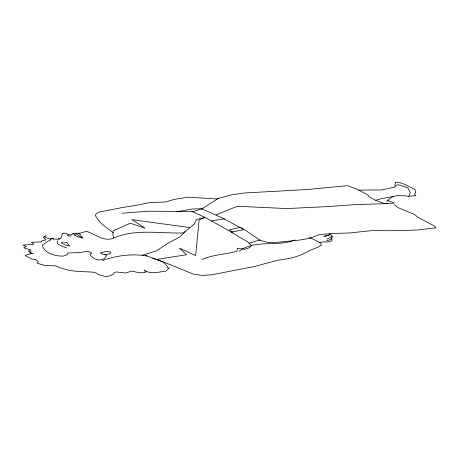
<?xml version="1.0" encoding="UTF-8"?>
<svg xmlns="http://www.w3.org/2000/svg" width="459" height="459" viewBox="0 0 459 459"><rect width="100%" height="100%" fill="white"/><g stroke="black" fill="none" stroke-linecap="round" stroke-linejoin="round"><path stroke-width="0.69" d="M113.086 232.604L113.184 230.837L130.299 223.223L145.176 228.186L131.848 219.649L189.458 227.503M57.65 240.872L57.059 243.104L57.949 244.125L61.965 246.288L66.383 247.814M408.762 196.268L410.306 192.769L407.735 187.685L397.884 184.644L395.704 186.348M184.925 231.72L180.169 236.758L167.948 243.207L156.364 250.953L142.256 255.164M386.88 201.484L389.083 199.212L393.288 196.475M71.053 235.966L68.741 236.018L67.215 235.289L68.242 234.83M332.023 238.118L329.711 239.925L326.739 240.648M218.559 198.265L201.822 208.92L193.078 211.524L148.096 211.215L122.065 213.217M239.001 251.314C255.284 238.904 277.012 247.407 294.959 239.937M332.127 236.442L326.871 239.162M204.909 217.388L199.108 219.987L195.649 255.588L179.446 248.158L186.515 254.762L156.611 259.421M216.046 214.858L237.343 206.286L287.036 208.558L326.435 206.67L356.568 204.513L387.648 203.612M113.625 238.043C135.548 228.484 160.38 233.734 183.571 232.931L194.22 224.078L196.504 219.442L203.985 217.669M63.376 241.985L61.322 242.788L64.891 244.951L69.883 246.041L68.293 244.549L66.985 242.369L64.203 242.863M201.696 259.559C212.901 254.751 225.266 254.292 236.97 251.331L237.389 248.267L244.687 249.203L249.346 247.762L251.67 245.485L248.927 243.304L259.49 240.04L267.494 242.421L275.193 242.518L298.62 240.206L310.445 238.198L318.471 234.824L330.222 233.568L349.442 232.971L372.765 230.493L390.179 230.762L416.904 230.057L436.05 227.842L434.73 226.775L434.937 226.339L418.579 217.635L414.248 214.359L397.655 207.497L394.459 204.789M102.466 260.505C116.758 255.439 132.192 253.466 147.201 256.007M375.783 200.262L379.421 199.172L397.018 195.632L405.733 195.821L408.326 196.332L415.785 195.586L414.448 193.704L415.699 192.401L414.913 189.504C408.665 186.612 402.434 182.097 395.337 182.269L394.815 187.054L381.951 189.9L358.835 190.118M319.212 242.765C323.216 240.935 327.783 242.966 331.748 240.906L332.081 239.845L331.1 239.11L332.064 238.244L331.731 237.223L332.373 236.305L330.434 234.4L323.893 236.546L330.245 234.715M231.474 232.162L243.815 229.661L240.505 227.354L229.408 229.764L232.822 232.288M176.629 211.748L192.855 208.983L202.987 208.684M211.433 220.963L224.617 218.805M104.354 254.556L106.54 254.584L111.049 253.075L110.487 252.048L107.354 251.297L100.894 252.628L100.532 253.466L106.109 255.066L106.494 255.52L104.549 258.411C99.769 261.664 92.879 259.364 89.953 254.711L91.685 253.202L89.178 251.394L85.707 251.538L81.564 252.33L67.565 253.07L67.335 254.59L63.428 256.116C55.573 256.214 44.77 253.816 42.211 245.198L48.184 241.061L50.014 240.596L51.276 238.496L51.242 238.795L58.304 239.305L60.686 238.462L61.919 235.765L62.074 233.625L64.277 233.115L70.881 235.083L73.274 233.476L75.724 233.694L77.491 233.115C80.853 234.107 83.716 231.129 87.227 231.6C96.229 234.497 103.459 241.973 113.625 238.204L112.799 233.998L113.327 232.793C106.614 227.607 99.041 223.126 95.254 215.168L96.292 213.819L99.081 212.075L121.796 207.634L136.426 205.322L149.359 202.626L166.238 201.943L171.213 200.233L177.369 198.862L188.23 197.175L216.705 198.936L230.883 194.977L244.016 193.009L307.295 189.544L347.721 185.643L357.934 189.624L368.347 195.299L368.824 196.676L375.783 200.365L383.908 203.4L392.554 203.802L394.029 202.838L387.792 200.6M50.846 238.978L49.486 238.887L44.666 237.177L46.038 235.605L43.146 237.148L45.963 239.839L41.608 240.964L41.723 241.882L31.533 242.254L33.794 244.291L22.95 245.129L26.232 246.592L23.742 247.849L30.971 249.994L28.309 251.239L31.367 251.985L29.462 252.886L33.243 253.437L27.804 254.343L25.096 255.617L32.061 259.157L34.97 259.404L38.298 261.584L37.19 263.254L45.28 265.577L55.992 265.899L59.75 267.677L69.55 270.477L78.093 271.453L92.471 272.078L96.872 273.312L98.117 274.39L106.029 276.731L108.84 276.1L113.339 274.247L114.905 272.285L116.374 271.963L125.628 273.013L131.865 271.114L139.679 272.858L145.87 272.187L144.149 270.007C150.426 274.769 158.47 271.894 165.561 271.235L169.36 267.947L167.185 267.631L167.168 266.008L163.226 262.169L158.338 259.92L152.583 258.256M58.224 238.169L59.326 238.927M51.942 238.468L53.646 238.978M145.514 255.411L170.008 264.556L193.365 274.126L201.983 275.377L211.249 274.849L253.064 266.84L278.028 260.173A108.657 38.665 12.7 0 0 308.219 251.159L317.427 247.315L321.375 245.175L320.646 242.983L308.918 237.039M72.826 233.631L75.259 234.618L74.266 235.352L82.614 238.215L75.907 233.677M201.845 208.862L221.473 217.514L245.938 230.613L260.11 240.264M191.816 211.421L203.624 216.682L223.281 227.457L248.967 242.725M78.047 233.235L79.826 234.113L82.609 237.728"/></g></svg>
